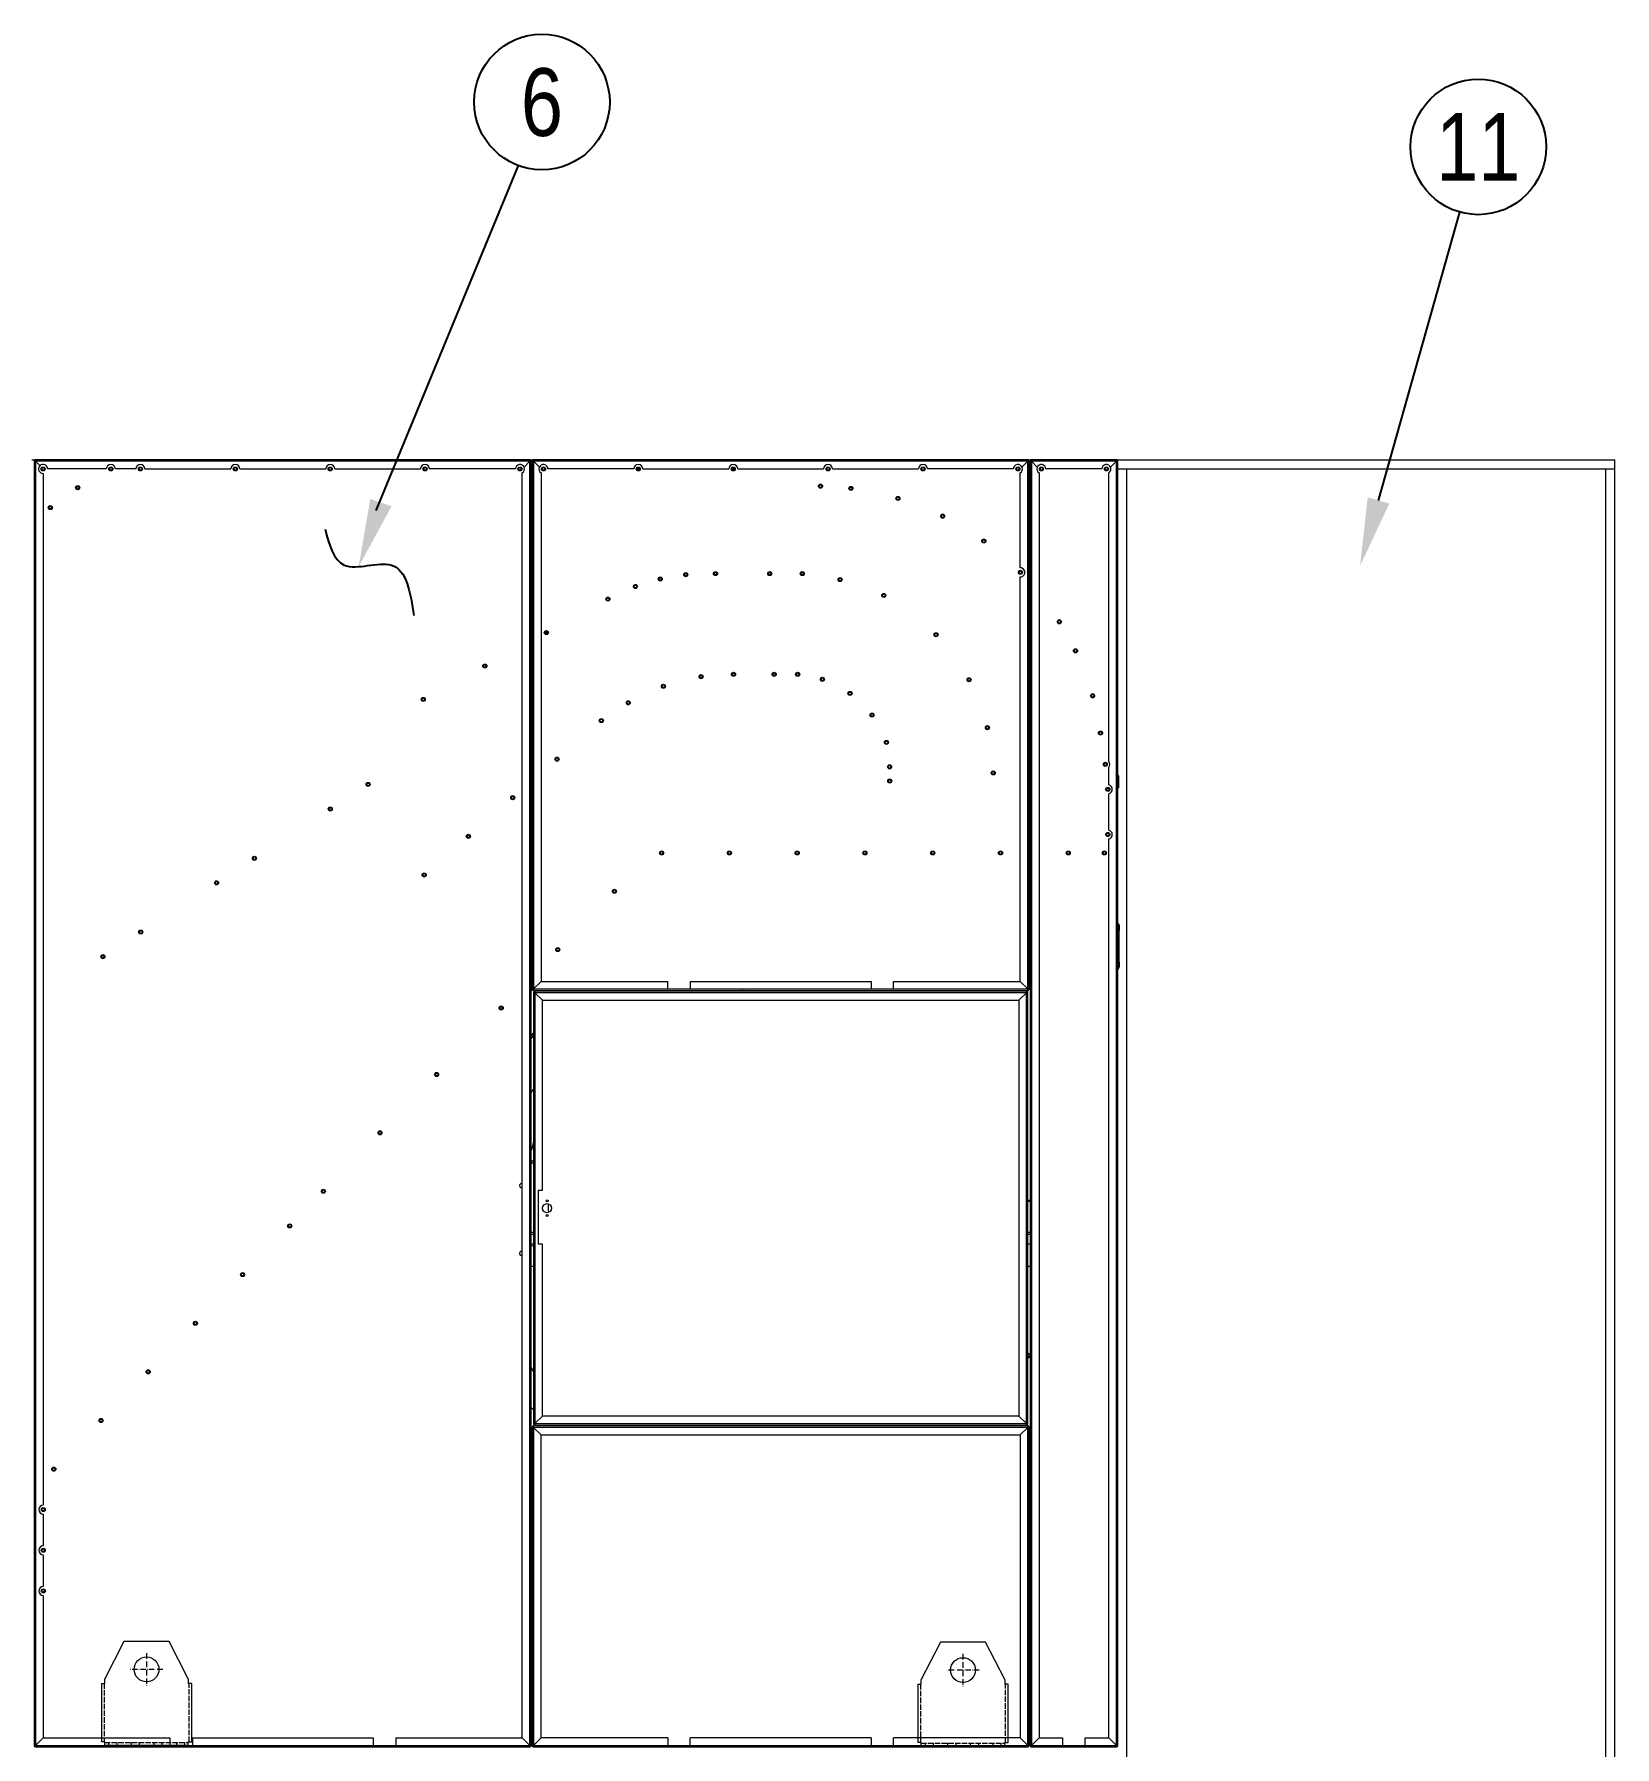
# Model space of a CAD drawing. Header units: millimetres. Extents: x -662372 to 32037, y -140374 to 23117.
# Drawn here: x 15325 to 18823, y 10057 to 13847 of the extents above; entities that cross this region are included whole.
import ezdxf
from ezdxf.enums import TextEntityAlignment as Align

# ---------------------------------------------------------------- set-up
doc = ezdxf.new("R2010")
doc.units = ezdxf.units.MM
doc.linetypes.add('DASHDOT', pattern=[18.5, 12, -3, 0.5, -3])
doc.linetypes.add('DASHED', pattern=[15, 12, -3])
doc.layers.add('냉각탑_dim', color=1, linetype='Continuous')
doc.layers.add('냉각탑_text', color=3, linetype='Continuous')
doc.styles.get("Standard").update_dxf_attribs({"font": 'arial.ttf'})

# ---------------------------------------------------------------- blocks, each defined once
blk = doc.blocks.new('457536')
at = {"color": 7, "lineweight": 5}
for p, q in [((114592.520962, 89152.297332), (114550.020962, 89069.297332)), ((114692.520962, 89152.297332), (114592.520962, 89152.297332)), ((114735.020962, 89069.297332), (114692.520962, 89152.297332)), ((114542.520962, 89059.297332), (114542.520962, 88929.797332)), ((114742.520962, 88929.797332), (114742.520962, 89059.297332)), ((114550.020962, 88922.297332), (114735.020962, 88922.297332))]:
    blk.add_line(p, q, dxfattribs=at)
at = {"color": 7, "linetype": 'DASHDOT', "lineweight": 5}
for p, q in [((114642.520962, 89126.047332), (114642.520962, 89054.547332)), ((114678.270962, 89090.297332), (114606.770962, 89090.297332))]:
    blk.add_line(p, q, dxfattribs=at)
at = {"color": 7, "lineweight": 5, "ltscale": 0.125}
for p, q in [((114550.020962, 89059.297332), (114550.020962, 89069.297332)), ((114735.020962, 89069.297332), (114735.020962, 89059.297332))]:
    blk.add_line(p, q, dxfattribs=at)
at = {"color": 7, "lineweight": 5, "ltscale": 0.09375}
for p, q in [((114542.520962, 89059.297332), (114550.020962, 89059.297332)), ((114742.520962, 89059.297332), (114735.020962, 89059.297332)), ((114550.020962, 88929.797332), (114542.520962, 88929.797332)), ((114550.020962, 88922.297332), (114550.020962, 88929.797332)), ((114735.020962, 88929.797332), (114742.520962, 88929.797332)), ((114735.020962, 88922.297332), (114735.020962, 88929.797332))]:
    blk.add_line(p, q, dxfattribs=at)
at = {"color": 7, "linetype": 'DASHED', "lineweight": 5}
for p, q in [((114548.520962, 89059.297332), (114548.520962, 88929.797332)), ((114736.520962, 88929.797332), (114736.520962, 89059.297332)), ((114550.020962, 88928.297332), (114735.020962, 88928.297332))]:
    blk.add_line(p, q, dxfattribs=at)
at = {"color": 7, "linetype": 'DASHED', "lineweight": 5, "ltscale": 0.075}
for p, q in [((114558.520962, 88928.297332), (114558.520962, 88922.297332)), ((114576.520962, 88928.297332), (114576.520962, 88922.297332)), ((114608.520962, 88928.297332), (114608.520962, 88922.297332)), ((114626.520962, 88928.297332), (114626.520962, 88922.297332)), ((114658.520962, 88928.297332), (114658.520962, 88922.297332)), ((114676.520962, 88928.297332), (114676.520962, 88922.297332)), ((114708.520962, 88928.297332), (114708.520962, 88922.297332)), ((114726.520962, 88928.297332), (114726.520962, 88922.297332))]:
    blk.add_line(p, q, dxfattribs=at)
at = {"color": 7, "lineweight": 5}
blk.add_circle((114642.520962, 89090.297332), 27.5, dxfattribs=at)
blk = doc.blocks.new('1')
at = {"color": 7, "lineweight": 20, "ltscale": 0.003944}
blk.add_line((15319, 12904.6), (15326.1, 12904.6), dxfattribs=at)
at = {"color": 7, "lineweight": 20, "ltscale": 0.000888889}
for p, q in [((15324.5, 12903), (15326.1, 12903)), ((15324.5, 12901.5), (15326.1, 12901.5)), ((15326.1, 12904.6), (15326.1, 12903)), ((15327.6, 12904.6), (15327.6, 12903)), ((16421.4, 12904.6), (16421.4, 12903)), ((16422.9, 12904.6), (16422.9, 12903)), ((16424.5, 12903), (16422.9, 12903)), ((16424.5, 12901.5), (16422.9, 12901.5)), ((16426.5, 12903), (16428.1, 12903)), ((16426.5, 12901.5), (16428.1, 12901.5)), ((16428.1, 12904.6), (16428.1, 12903)), ((16429.6, 12904.6), (16429.6, 12903)), ((17523.4, 12904.6), (17523.4, 12903)), ((17524.9, 12904.6), (17524.9, 12903)), ((17526.5, 12903), (17524.9, 12903)), ((17526.5, 12901.5), (17524.9, 12901.5)), ((17528.5, 12903), (17530.1, 12903)), ((17528.5, 12901.5), (17530.1, 12901.5)), ((17530.1, 12904.6), (17530.1, 12903)), ((17531.6, 12904.6), (17531.6, 12903)), ((17719.4, 12904.6), (17719.4, 12903)), ((17720.9, 12904.6), (17720.9, 12903)), ((17722.5, 12903), (17720.9, 12903)), ((17722.5, 12901.5), (17720.9, 12901.5)), ((17722.5, 12178.5), (17724.1, 12178.5)), ((16426.5, 11733.7), (16428.1, 11733.7)), ((16426.5, 11732.2), (16428.1, 11732.2)), ((16428.1, 11730.6), (16428.1, 11732.2)), ((16429.5, 11727), (16431.1, 11727)), ((16429.5, 11725.5), (16431.1, 11725.5)), ((16429.6, 11730.6), (16429.6, 11732.2)), ((16431.1, 11728.6), (16431.1, 11727)), ((16432.6, 11728.6), (16432.6, 11727)), ((17520.4, 11728.6), (17520.4, 11727)), ((17521.9, 11728.6), (17521.9, 11727)), ((17523.5, 11727), (17521.9, 11727)), ((17523.5, 11725.5), (17521.9, 11725.5)), ((17523.4, 11730.6), (17523.4, 11732.2)), ((17526.5, 11733.7), (17524.9, 11733.7)), ((17526.5, 11732.2), (17524.9, 11732.2)), ((17524.9, 11730.6), (17524.9, 11732.2)), ((16426.5, 10765), (16428.1, 10765)), ((16426.5, 10763.5), (16428.1, 10763.5)), ((16428.1, 10766.6), (16428.1, 10765)), ((16429.5, 10771.7), (16431.1, 10771.7)), ((16429.5, 10770.2), (16431.1, 10770.2)), ((16431.1, 10768.6), (16431.1, 10770.2)), ((16432.6, 10768.6), (16432.6, 10770.2)), ((17520.4, 10768.6), (17520.4, 10770.2)), ((17523.5, 10771.7), (17521.9, 10771.7)), ((17521.9, 10768.6), (17521.9, 10770.2)), ((17523.5, 10770.2), (17521.9, 10770.2)), ((17523.4, 10766.6), (17523.4, 10765)), ((17524.9, 10766.6), (17524.9, 10765)), ((17526.5, 10765), (17524.9, 10765)), ((17526.5, 10763.5), (17524.9, 10763.5)), ((15324.5, 10059.7), (15326.1, 10059.7)), ((15324.5, 10058.2), (15326.1, 10058.2)), ((15326.1, 10056.6), (15326.1, 10058.2)), ((15327.6, 10056.6), (15327.6, 10058.2)), ((16421.4, 10056.6), (16421.4, 10058.2)), ((16424.5, 10059.7), (16422.9, 10059.7)), ((16422.9, 10056.6), (16422.9, 10058.2)), ((16424.5, 10058.2), (16422.9, 10058.2)), ((16426.5, 10058.2), (16428.1, 10058.2)), ((16428.1, 10056.6), (16428.1, 10058.2)), ((17523.4, 10056.6), (17523.4, 10058.2)), ((17524.9, 10056.6), (17524.9, 10058.2)), ((17526.5, 10058.2), (17524.9, 10058.2)), ((17528.5, 10059.7), (17530.1, 10059.7)), ((17528.5, 10058.2), (17530.1, 10058.2)), ((17530.1, 10056.6), (17530.1, 10058.2)), ((17531.6, 10056.6), (17531.6, 10058.2)), ((17719.4, 10056.6), (17719.4, 10058.2)), ((17722.5, 10059.7), (17720.9, 10059.7)), ((17720.9, 10056.6), (17720.9, 10058.2)), ((17722.5, 10058.2), (17720.9, 10058.2))]:
    blk.add_line(p, q, dxfattribs=at)
at = {"color": 7, "lineweight": 20, "ltscale": 0.000833333}
for p, q in [((15324.5, 12903), (15324.5, 12901.5)), ((15327.6, 12904.6), (15326.1, 12904.6)), ((15326.1, 12901.5), (15326.1, 12903)), ((15326.1, 12903), (15327.6, 12903)), ((15327.6, 12901.5), (15326.1, 12901.5)), ((16422.9, 12904.6), (16421.4, 12904.6)), ((16421.4, 12901.5), (16421.4, 12903)), ((16421.4, 12903), (16422.9, 12903)), ((16421.4, 12901.5), (16422.9, 12901.5)), ((16422.9, 12903), (16422.9, 12901.5)), ((16424.5, 12901.5), (16424.5, 12903)), ((16426.5, 12903), (16426.5, 12901.5)), ((16429.6, 12904.6), (16428.1, 12904.6)), ((16428.1, 12903), (16429.6, 12903)), ((16428.1, 12901.5), (16428.1, 12903)), ((16429.6, 12901.5), (16428.1, 12901.5)), ((17524.9, 12904.6), (17523.4, 12904.6)), ((17523.4, 12901.5), (17523.4, 12903)), ((17523.4, 12903), (17524.9, 12903)), ((17523.4, 12901.5), (17524.9, 12901.5)), ((17523.4, 12901.5), (17524.9, 12901.5)), ((17524.9, 12903), (17524.9, 12901.5)), ((17526.5, 12901.5), (17526.5, 12903)), ((17528.5, 12903), (17528.5, 12901.5)), ((17531.6, 12904.6), (17530.1, 12904.6)), ((17530.1, 12901.5), (17530.1, 12903)), ((17530.1, 12903), (17531.6, 12903)), ((17531.6, 12901.5), (17530.1, 12901.5)), ((17530.1, 12901.5), (17531.6, 12901.5)), ((17720.9, 12904.6), (17719.4, 12904.6)), ((17719.4, 12901.5), (17719.4, 12903)), ((17719.4, 12903), (17720.9, 12903)), ((17719.4, 12901.5), (17720.9, 12901.5)), ((17720.9, 12903), (17720.9, 12901.5)), ((17722.5, 12901.5), (17722.5, 12903)), ((16426.5, 11733.7), (16426.5, 11732.2)), ((16428.1, 11732.2), (16428.1, 11733.7)), ((16429.6, 11732.2), (16428.1, 11732.2)), ((16428.1, 11730.6), (16429.6, 11730.6)), ((16429.5, 11727), (16429.5, 11725.5)), ((16432.6, 11728.6), (16431.1, 11728.6)), ((16431.1, 11727), (16432.6, 11727)), ((16431.1, 11725.5), (16431.1, 11727)), ((16432.6, 11725.5), (16431.1, 11725.5)), ((17521.9, 11728.6), (17520.4, 11728.6)), ((17520.4, 11727), (17521.9, 11727)), ((17520.4, 11725.5), (17520.4, 11727)), ((17520.4, 11725.5), (17521.9, 11725.5)), ((17521.9, 11727), (17521.9, 11725.5)), ((17523.4, 11733.7), (17523.4, 11732.2)), ((17524.9, 11732.2), (17523.4, 11732.2)), ((17523.4, 11730.6), (17524.9, 11730.6)), ((17523.5, 11725.5), (17523.5, 11727)), ((17524.9, 11733.7), (17524.9, 11732.2)), ((17526.5, 11732.2), (17526.5, 11733.7)), ((16426.5, 10765), (16426.5, 10763.5)), ((16429.6, 10766.6), (16428.1, 10766.6)), ((16428.1, 10763.5), (16428.1, 10765)), ((16428.1, 10765), (16429.6, 10765)), ((16429.5, 10771.7), (16429.5, 10770.2)), ((16431.1, 10770.2), (16431.1, 10771.7)), ((16432.6, 10770.2), (16431.1, 10770.2)), ((16431.1, 10768.6), (16432.6, 10768.6)), ((17520.4, 10771.7), (17520.4, 10770.2)), ((17521.9, 10770.2), (17520.4, 10770.2)), ((17520.4, 10768.6), (17521.9, 10768.6)), ((17521.9, 10771.7), (17521.9, 10770.2)), ((17524.9, 10766.6), (17523.4, 10766.6)), ((17523.4, 10765), (17524.9, 10765)), ((17523.5, 10770.2), (17523.5, 10771.7)), ((17524.9, 10765), (17524.9, 10763.5)), ((17526.5, 10763.5), (17526.5, 10765)), ((15324.5, 10059.7), (15324.5, 10058.2)), ((15326.1, 10058.2), (15326.1, 10059.7)), ((15327.6, 10058.2), (15326.1, 10058.2)), ((15326.1, 10056.6), (15327.6, 10056.6)), ((16421.4, 10059.7), (16421.4, 10058.2)), ((16422.9, 10058.2), (16421.4, 10058.2)), ((16421.4, 10056.6), (16422.9, 10056.6)), ((16422.9, 10059.7), (16422.9, 10058.2)), ((16424.5, 10058.2), (16424.5, 10059.7)), ((16426.5, 10059.7), (16426.5, 10058.2)), ((16428.1, 10058.2), (16428.1, 10059.7)), ((16429.6, 10058.2), (16428.1, 10058.2)), ((16428.1, 10056.6), (16429.6, 10056.6)), ((17524.9, 10058.2), (17523.4, 10058.2)), ((17523.4, 10056.6), (17524.9, 10056.6)), ((17524.9, 10059.7), (17524.9, 10058.2)), ((17526.5, 10058.2), (17526.5, 10059.7)), ((17528.5, 10059.7), (17528.5, 10058.2)), ((17530.1, 10058.2), (17530.1, 10059.7)), ((17531.6, 10058.2), (17530.1, 10058.2)), ((17530.1, 10056.6), (17531.6, 10056.6)), ((17719.4, 10059.7), (17719.4, 10058.2)), ((17720.9, 10058.2), (17719.4, 10058.2)), ((17719.4, 10056.6), (17720.9, 10056.6)), ((17720.9, 10059.7), (17720.9, 10058.2)), ((17722.5, 10058.2), (17722.5, 10059.7))]:
    blk.add_line(p, q, dxfattribs=at)
at = {"color": 7, "lineweight": 20}
for p, q in [((15324.5, 12901.5), (15324.5, 10059.7)), ((16421.4, 12904.6), (15327.6, 12904.6)), ((15327.6, 12901.5), (15327.6, 10059.7)), ((16421.4, 12901.5), (15327.6, 12901.5)), ((16421.4, 10059.7), (16421.4, 12901.5)), ((16424.5, 10059.7), (16424.5, 12901.5)), ((16426.5, 12901.5), (16426.5, 11733.7)), ((17523.4, 12904.6), (16429.6, 12904.6)), ((17523.4, 12901.5), (16429.6, 12901.5)), ((16429.6, 12901.5), (16429.6, 11733.7)), ((17523.4, 11733.7), (17523.4, 12901.5)), ((17526.5, 11733.7), (17526.5, 12901.5)), ((17528.5, 12901.5), (17528.5, 10059.7)), ((17531.6, 12901.5), (17531.6, 10059.7)), ((17719.4, 10059.7), (17719.4, 12901.5)), ((17722.5, 10059.7), (17722.5, 12901.5)), ((15344.5, 12874.7), (15344.5, 10591.6)), ((16404.5, 10076.6), (16404.5, 12876)), ((16446.5, 12876), (16446.5, 11750.6)), ((17548.5, 12876), (17548.5, 10076.6)), ((17742.5, 9924.6), (17742.5, 12884.6)), ((17702.5, 10076.6), (17702.5, 12065.7)), ((16429.5, 11725.5), (16429.5, 10771.7)), ((16429.6, 11730.6), (17523.4, 11730.6)), ((17520.4, 11728.6), (16432.6, 11728.6)), ((17520.4, 11725.5), (16432.6, 11725.5)), ((16432.6, 11725.5), (16432.6, 10771.7)), ((17520.4, 10771.7), (17520.4, 11725.5)), ((17523.5, 10771.7), (17523.5, 11725.5)), ((16449.5, 11708.6), (17503.5, 11708.6)), ((17503.5, 11708.6), (17503.5, 10788.6)), ((17523.4, 10766.6), (16429.6, 10766.6)), ((17523.4, 10763.5), (16429.6, 10763.5)), ((16432.6, 10771.7), (17520.4, 10771.7)), ((16432.6, 10768.6), (17520.4, 10768.6)), ((17503.5, 10788.6), (16449.5, 10788.6)), ((16446.5, 10746.6), (17506.5, 10746.6)), ((15327.6, 10056.6), (16421.4, 10056.6)), ((16429.6, 10056.6), (17523.4, 10056.6))]:
    blk.add_line(p, q, dxfattribs=at)
at = {"color": 7, "lineweight": 20, "ltscale": 0.000833349}
for p, q in [((15326.1, 12901.5), (15327.6, 12901.5)), ((16428.1, 12901.5), (16429.6, 12901.5))]:
    blk.add_line(p, q, dxfattribs=at)
at = {"color": 7, "lineweight": 20, "ltscale": 0.001722}
for p, q in [((15327.6, 12901.5), (15327.6, 12904.6)), ((16429.6, 12901.5), (16429.6, 12904.6)), ((17531.6, 12901.5), (17531.6, 12904.6)), ((16429.6, 11733.7), (16426.5, 11733.7)), ((16429.6, 11733.7), (16429.6, 11730.6)), ((16432.6, 11725.5), (16432.6, 11728.6)), ((17523.4, 11733.7), (17526.5, 11733.7)), ((16432.6, 10771.7), (16429.5, 10771.7)), ((16429.6, 10763.5), (16429.6, 10766.6)), ((16432.6, 10771.7), (16432.6, 10768.6)), ((17520.4, 10771.7), (17523.5, 10771.7)), ((15327.6, 10059.7), (15324.5, 10059.7)), ((15327.6, 10059.7), (15327.6, 10056.6)), ((16421.4, 10059.7), (16424.5, 10059.7)), ((16429.6, 10059.7), (16426.5, 10059.7)), ((16429.6, 10059.7), (16429.6, 10056.6)), ((17523.4, 10059.7), (17526.5, 10059.7)), ((17531.6, 10059.7), (17528.5, 10059.7)), ((17531.6, 10059.7), (17531.6, 10056.6)), ((17719.4, 10059.7), (17722.5, 10059.7))]:
    blk.add_line(p, q, dxfattribs=at)
at = {"color": 7, "lineweight": 20, "ltscale": 0.007529}
blk.add_line((15337.2, 12892), (15327.6, 12901.5), dxfattribs=at)
blk.add_line((15337.2, 12892), (15327.6, 12901.5), dxfattribs=at)
at = {"color": 7, "lineweight": 20, "ltscale": 0.010045}
for p, q in [((16408.6, 12888.8), (16421.4, 12901.5)), ((16408.6, 12888.8), (16421.4, 12901.5)), ((16442.4, 12888.8), (16429.6, 12901.5)), ((16442.4, 12888.8), (16429.6, 12901.5)), ((17510.6, 12888.8), (17523.4, 12901.5)), ((17510.6, 12888.8), (17523.4, 12901.5)), ((17544.4, 12888.8), (17531.6, 12901.5)), ((17544.4, 12888.8), (17531.6, 12901.5)), ((17706.6, 12888.8), (17719.4, 12901.5)), ((17706.6, 12888.8), (17719.4, 12901.5))]:
    blk.add_line(p, q, dxfattribs=at)
at = {"color": 7, "lineweight": 20, "ltscale": 0.000833318}
blk.add_line((16421.4, 12901.5), (16422.9, 12901.5), dxfattribs=at)
at = {"color": 7, "lineweight": 20, "ltscale": 0.002889}
for p, q in [((16422.9, 12904.6), (16428.1, 12904.6)), ((17524.9, 12904.6), (17530.1, 12904.6))]:
    blk.add_line(p, q, dxfattribs=at)
at = {"color": 7, "lineweight": 20, "ltscale": 0.001111}
for p, q in [((16424.5, 12901.5), (16426.5, 12901.5)), ((17526.5, 12901.5), (17528.5, 12901.5)), ((16426.5, 12867.7), (16424.5, 12867.7)), ((16426.5, 12864.6), (16424.5, 12864.6)), ((16424.5, 12860.1), (16426.5, 12860.1)), ((16424.5, 12859.5), (16426.5, 12859.5)), ((16424.5, 12857.9), (16426.5, 12857.9)), ((17528.5, 12867.7), (17526.5, 12867.7)), ((17528.5, 12864.6), (17526.5, 12864.6)), ((17526.5, 12105.8), (17528.5, 12105.8)), ((17526.5, 12058.9), (17528.5, 12058.9)), ((17528.5, 12057.4), (17526.5, 12057.4)), ((17528.5, 12055.8), (17526.5, 12055.8)), ((17528.5, 12055.8), (17526.5, 12055.8)), ((17528.5, 12052.7), (17526.5, 12052.7)), ((17528.5, 12016.9), (17526.5, 12016.9)), ((17528.5, 12013.8), (17526.5, 12013.8)), ((17528.5, 11899.8), (17526.5, 11899.8)), ((17526.5, 11887.9), (17528.5, 11887.9)), ((17526.5, 11886.4), (17528.5, 11886.4)), ((17526.5, 11884.8), (17528.5, 11884.8)), ((17528.5, 11883.2), (17526.5, 11883.2)), ((17526.5, 11878.2), (17528.5, 11878.2)), ((17528.5, 11877), (17526.5, 11877)), ((17725.8, 11863.2), (17723.8, 11863.2)), ((17725.8, 11862.4), (17723.8, 11862.4)), ((17723.8, 11793.2), (17725.8, 11793.2)), ((17528.5, 11777), (17526.5, 11777)), ((16812.3, 10766.6), (16812.3, 10768.6)), ((16817, 10766.6), (16817, 10768.6)), ((16832.3, 10768.6), (16832.3, 10766.6)), ((16892.3, 10766.6), (16892.3, 10768.6)), ((16907.6, 10768.6), (16907.6, 10766.6)), ((16912.3, 10768.6), (16912.3, 10766.6)), ((16424.5, 10735.6), (16426.5, 10735.6)), ((16424.5, 10361.2), (16426.5, 10361.2)), ((16424.5, 10356.5), (16426.5, 10356.5)), ((17528.5, 10364.4), (17526.5, 10364.4)), ((17528.5, 10362.8), (17526.5, 10362.8)), ((17526.5, 10361.2), (17528.5, 10361.2)), ((17526.5, 10356.5), (17528.5, 10356.5)), ((16424.5, 10341.2), (16426.5, 10341.2)), ((17526.5, 10341.2), (17528.5, 10341.2)), ((16426.5, 10251.2), (16424.5, 10251.2)), ((16426.5, 10235.9), (16424.5, 10235.9)), ((17528.5, 10251.2), (17526.5, 10251.2)), ((17528.5, 10235.9), (17526.5, 10235.9)), ((16426.5, 10231.2), (16424.5, 10231.2)), ((17528.5, 10231.2), (17526.5, 10231.2)), ((17528.5, 10231.2), (17526.5, 10231.2)), ((17528.5, 10226.2), (17526.5, 10226.2)), ((17526.5, 10216.2), (17528.5, 10216.2)), ((17526.5, 10211.2), (17528.5, 10211.2)), ((17528.5, 10076.2), (17526.5, 10076.2)), ((17528.5, 10071.2), (17526.5, 10071.2))]:
    blk.add_line(p, q, dxfattribs=at)
at = {"color": 7, "lineweight": 20, "ltscale": 0.002485}
blk.add_line((17079.5, 12882.4), (17079.5, 12886.9), dxfattribs=at)
at = {"color": 7, "lineweight": 20, "ltscale": 0.104333}
for p, q in [((17719.4, 12904.6), (17531.6, 12904.6)), ((17719.4, 12901.5), (17531.6, 12901.5)), ((17531.6, 10056.6), (17719.4, 10056.6))]:
    blk.add_line(p, q, dxfattribs=at)
at = {"lineweight": 20}
for p, q in [((17720.9, 12904.6), (17722.5, 12904.6)), ((17722.5, 12904.6), (18822.5, 12904.6)), ((17722.5, 12903), (17722.5, 12904.6)), ((18822.5, 9904.6), (18822.5, 12904.6)), ((17722.5, 12884.6), (18822.5, 12884.6)), ((18802.5, 9924.6), (18802.5, 12884.6))]:
    blk.add_line(p, q, dxfattribs=at)
at = {"color": 7, "lineweight": 20, "ltscale": 0.072222}
blk.add_line((15484, 12884.6), (15354, 12884.6), dxfattribs=at)
at = {"color": 7, "lineweight": 20, "ltscale": 0.025278}
blk.add_line((15549.5, 12884.6), (15504, 12884.6), dxfattribs=at)
at = {"color": 7, "lineweight": 20, "ltscale": 0.105556}
for p, q in [((15569.5, 12884.6), (15759.5, 12884.6)), ((15779.5, 12884.6), (15969.5, 12884.6)), ((15989.5, 12884.6), (16179.5, 12884.6)), ((16389.5, 12884.6), (16199.5, 12884.6)), ((16651.5, 12884.6), (16461.5, 12884.6)), ((16671.5, 12884.6), (16861.5, 12884.6)), ((16881.5, 12884.6), (17071.5, 12884.6)), ((17091.5, 12884.6), (17281.5, 12884.6)), ((17491.5, 12884.6), (17301.5, 12884.6))]:
    blk.add_line(p, q, dxfattribs=at)
at = {"color": 7, "lineweight": 20, "ltscale": 0.00315}
for p, q in [((16658.7, 12885.6), (16664.3, 12885.6)), ((16868.7, 12885.6), (16874.3, 12885.6))]:
    blk.add_line(p, q, dxfattribs=at)
at = {"color": 7, "lineweight": 20, "ltscale": 0.003136}
for p, q in [((16658.7, 12883.6), (16664.3, 12883.6)), ((16868.7, 12883.6), (16874.3, 12883.6))]:
    blk.add_line(p, q, dxfattribs=at)
at = {"color": 7, "lineweight": 20, "ltscale": 0.001812}
for p, q in [((16659.9, 12882.1), (16663.1, 12882.1)), ((16869.9, 12882.1), (16873.1, 12882.1))]:
    blk.add_line(p, q, dxfattribs=at)
at = {"color": 7, "lineweight": 20, "ltscale": 0.11685}
blk.add_line((17506.5, 12665.7), (17506.5, 12876), dxfattribs=at)
at = {"color": 7, "lineweight": 20, "ltscale": 0.068889}
blk.add_line((17687.5, 12884.6), (17563.5, 12884.6), dxfattribs=at)
at = {"color": 7, "lineweight": 20, "ltscale": 0.354778}
blk.add_line((17702.5, 12237.4), (17702.5, 12876), dxfattribs=at)
at = {"color": 7, "lineweight": 20, "ltscale": 0.00282}
for p, q in [((15421.7, 12846), (15417.6, 12843)), ((15361, 12801.9), (15356.9, 12798.9))]:
    blk.add_line(p, q, dxfattribs=at)
at = {"color": 7, "lineweight": 20, "ltscale": 0.001525}
for p, q in [((17528.5, 12662.9), (17526.5, 12664.8)), ((17528.5, 12658.6), (17526.5, 12660.5)), ((17528.5, 12608), (17526.5, 12609.9))]:
    blk.add_line(p, q, dxfattribs=at)
at = {"color": 7, "lineweight": 20, "ltscale": 0.497241}
blk.add_line((17506.5, 11750.6), (17506.5, 12645.7), dxfattribs=at)
at = {"color": 7, "lineweight": 20, "ltscale": 0.001265}
for p, q in [((16424.5, 12527.1), (16426.5, 12528.2)), ((16424.5, 12523.6), (16426.5, 12524.7)), ((16424.5, 12481.6), (16426.5, 12482.7))]:
    blk.add_line(p, q, dxfattribs=at)
at = {"color": 7, "lineweight": 20, "ltscale": 0.003257}
blk.add_line((16457.3, 12525.5), (16457.3, 12519.6), dxfattribs=at)
at = {"color": 7, "lineweight": 20, "ltscale": 0.001473}
for p, q in [((16426.5, 12220.9), (16424.5, 12219.1)), ((16426.5, 12216.7), (16424.5, 12215)), ((16426.5, 12167.8), (16424.5, 12166.1))]:
    blk.add_line(p, q, dxfattribs=at)
at = {"color": 7, "lineweight": 20, "ltscale": 0.021651}
blk.add_line((17702.5, 12185.3), (17702.5, 12224.3), dxfattribs=at)
at = {"color": 7, "lineweight": 20, "ltscale": 0.014944}
blk.add_line((17724.1, 12205.4), (17724.1, 12178.5), dxfattribs=at)
at = {"color": 7, "lineweight": 20, "ltscale": 0.044669}
blk.add_line((17702.5, 12085.3), (17702.5, 12165.7), dxfattribs=at)
at = {"color": 7, "lineweight": 20, "ltscale": 0.006389}
for p, q in [((17723.8, 11874.7), (17723.8, 11863.2)), ((17725.8, 11874.7), (17725.8, 11863.2)), ((17723.8, 11793.2), (17723.8, 11781.7)), ((17725.8, 11793.2), (17725.8, 11781.7))]:
    blk.add_line(p, q, dxfattribs=at)
at = {"color": 7, "lineweight": 20, "ltscale": 0.000722222}
blk.add_line((17722.5, 11862.4), (17723.8, 11862.4), dxfattribs=at)
at = {"color": 7, "lineweight": 20, "ltscale": 0.001833}
for p, q in [((17725.8, 11862.4), (17722.5, 11862.4)), ((17725.8, 11794), (17722.5, 11794))]:
    blk.add_line(p, q, dxfattribs=at)
at = {"color": 7, "lineweight": 20, "ltscale": 0.002333}
for p, q in [((17725.8, 11858.2), (17725.8, 11862.4)), ((17725.8, 11794), (17725.8, 11798.2))]:
    blk.add_line(p, q, dxfattribs=at)
at = {"color": 7, "lineweight": 20, "ltscale": 0.038}
blk.add_line((17725.8, 11794), (17725.8, 11862.4), dxfattribs=at)
at = {"color": 7, "lineweight": 20, "ltscale": 0.005556}
for p, q in [((17725.8, 11848.2), (17725.8, 11858.2)), ((17725.8, 11838.2), (17725.8, 11848.2)), ((17725.8, 11828.2), (17725.8, 11838.2)), ((17725.8, 11818.2), (17725.8, 11828.2)), ((17725.8, 11808.2), (17725.8, 11818.2)), ((17725.8, 11798.2), (17725.8, 11808.2)), ((16439.5, 11288.6), (16449.5, 11288.6)), ((16449.5, 11168.6), (16439.5, 11168.6)), ((16424.5, 10895.2), (16429.5, 10886.5)), ((16424.5, 10895.2), (16429.5, 10886.5))]:
    blk.add_line(p, q, dxfattribs=at)
at = {"color": 7, "lineweight": 20, "ltscale": 0.001596}
for p, q in [((16426.5, 11792.5), (16424.5, 11790.5)), ((16426.5, 11787.5), (16424.5, 11785.4)), ((16426.5, 11737.2), (16424.5, 11735.2))]:
    blk.add_line(p, q, dxfattribs=at)
at = {"color": 7, "lineweight": 20, "ltscale": 0.013278}
for p, q in [((16446.5, 11750.6), (16429.6, 11733.7)), ((16429.6, 11733.7), (16446.5, 11750.6)), ((17506.5, 11750.6), (17523.4, 11733.7)), ((17523.4, 11733.7), (17506.5, 11750.6)), ((16432.6, 11725.5), (16449.5, 11708.6)), ((16449.5, 11708.6), (16432.6, 11725.5)), ((17503.5, 11708.6), (17520.4, 11725.5)), ((17520.4, 11725.5), (17503.5, 11708.6)), ((16446.5, 10746.6), (16429.6, 10763.5)), ((16429.6, 10763.5), (16446.5, 10746.6)), ((16449.5, 10788.6), (16432.6, 10771.7)), ((16432.6, 10771.7), (16449.5, 10788.6)), ((17520.4, 10771.7), (17503.5, 10788.6)), ((17503.5, 10788.6), (17520.4, 10771.7)), ((17523.4, 10763.5), (17506.5, 10746.6)), ((17506.5, 10746.6), (17523.4, 10763.5)), ((15327.6, 10059.7), (15344.5, 10076.6)), ((15344.5, 10076.6), (15327.6, 10059.7)), ((16421.4, 10059.7), (16404.5, 10076.6)), ((16404.5, 10076.6), (16421.4, 10059.7)), ((16446.5, 10076.6), (16429.6, 10059.7)), ((16429.6, 10059.7), (16446.5, 10076.6)), ((17523.4, 10059.7), (17506.5, 10076.6)), ((17506.5, 10076.6), (17523.4, 10059.7)), ((17531.6, 10059.7), (17548.5, 10076.6)), ((17548.5, 10076.6), (17531.6, 10059.7)), ((17719.4, 10059.7), (17702.5, 10076.6)), ((17702.5, 10076.6), (17719.4, 10059.7))]:
    blk.add_line(p, q, dxfattribs=at)
at = {"color": 7, "lineweight": 20, "ltscale": 0.155556}
for p, q in [((16446.5, 11750.6), (16726.5, 11750.6)), ((17226.5, 11750.6), (17506.5, 11750.6)), ((15344.5, 10076.6), (15624.5, 10076.6)), ((16124.5, 10076.6), (16404.5, 10076.6)), ((16726.5, 10076.6), (16446.5, 10076.6)), ((17506.5, 10076.6), (17226.5, 10076.6))]:
    blk.add_line(p, q, dxfattribs=at)
at = {"color": 7, "lineweight": 20, "ltscale": 0.009389}
for p, q in [((16726.5, 11733.7), (16726.5, 11750.6)), ((16776.5, 11750.6), (16776.5, 11733.7)), ((17176.5, 11750.6), (17176.5, 11733.7)), ((17226.5, 11733.7), (17226.5, 11750.6)), ((15624.5, 10076.6), (15624.5, 10059.7)), ((15674.5, 10076.6), (15674.5, 10059.7)), ((16074.5, 10076.6), (16074.5, 10059.7)), ((16124.5, 10076.6), (16124.5, 10059.7)), ((16726.5, 10076.6), (16726.5, 10059.7)), ((16776.5, 10059.7), (16776.5, 10076.6)), ((17176.5, 10076.6), (17176.5, 10059.7)), ((17226.5, 10059.7), (17226.5, 10076.6)), ((17600.5, 10076.6), (17600.5, 10059.7)), ((17650.5, 10059.7), (17650.5, 10076.6))]:
    blk.add_line(p, q, dxfattribs=at)
at = {"color": 7, "lineweight": 20, "ltscale": 0.222222}
for p, q in [((16776.5, 11750.6), (17176.5, 11750.6)), ((16776.5, 11733.7), (17176.5, 11733.7)), ((15674.5, 10076.6), (16074.5, 10076.6)), ((15674.5, 10059.7), (16074.5, 10059.7)), ((17176.5, 10076.6), (16776.5, 10076.6)), ((16776.5, 10059.7), (17176.5, 10059.7))]:
    blk.add_line(p, q, dxfattribs=at)
at = {"color": 7, "lineweight": 20, "ltscale": 0.001632}
blk.add_line((16426.5, 11732.2), (16424.5, 11730.1), dxfattribs=at)
at = {"color": 7, "lineweight": 20, "ltscale": 0.164944}
for p, q in [((16429.6, 11733.7), (16726.5, 11733.7)), ((17226.5, 11733.7), (17523.4, 11733.7)), ((15327.6, 10059.7), (15624.5, 10059.7)), ((16124.5, 10059.7), (16421.4, 10059.7)), ((16429.6, 10059.7), (16726.5, 10059.7)), ((17226.5, 10059.7), (17523.4, 10059.7))]:
    blk.add_line(p, q, dxfattribs=at)
at = {"color": 7, "lineweight": 20, "ltscale": 0.00139}
for p, q in [((16499.2, 11728.6), (16500.7, 11730.6)), ((16503.6, 11728.6), (16505.1, 11730.6)), ((16593, 11728.6), (16594.5, 11730.6)), ((16593, 11728.6), (16594.5, 11730.6))]:
    blk.add_line(p, q, dxfattribs=at)
at = {"color": 7, "lineweight": 20, "ltscale": 0.027778}
for p, q in [((16726.5, 11733.7), (16776.5, 11733.7)), ((16726.5, 11733.7), (16776.5, 11733.7)), ((17176.5, 11733.7), (17226.5, 11733.7)), ((17176.5, 11733.7), (17226.5, 11733.7)), ((15624.5, 10059.7), (15674.5, 10059.7)), ((15624.5, 10059.7), (15674.5, 10059.7)), ((16074.5, 10059.7), (16124.5, 10059.7)), ((16726.5, 10059.7), (16776.5, 10059.7)), ((16726.5, 10059.7), (16776.5, 10059.7)), ((17176.5, 10059.7), (17226.5, 10059.7)), ((17176.5, 10059.7), (17226.5, 10059.7)), ((17600.5, 10059.7), (17650.5, 10059.7))]:
    blk.add_line(p, q, dxfattribs=at)
at = {"color": 7, "lineweight": 20, "ltscale": 0.233333}
blk.add_line((16449.5, 11288.6), (16449.5, 11708.6), dxfattribs=at)
at = {"color": 7, "lineweight": 20, "ltscale": 0.004623}
for p, q in [((16424.5, 11629.3), (16429.5, 11636)), ((16424.5, 11623.5), (16429.5, 11630.1)), ((16424.5, 11504.5), (16429.5, 11511.1)), ((16424.5, 11504.5), (16429.5, 11511.1))]:
    blk.add_line(p, q, dxfattribs=at)
at = {"color": 7, "lineweight": 20, "ltscale": 0.066667}
blk.add_line((16439.5, 11288.6), (16439.5, 11168.6), dxfattribs=at)
at = {"color": 7, "lineweight": 20, "ltscale": 0.002778}
for p, q in [((17523.5, 11266.4), (17528.5, 11266.4)), ((17528.5, 11264.8), (17523.5, 11264.8)), ((17523.5, 11264.8), (17528.5, 11264.8)), ((17528.5, 11263.2), (17523.5, 11263.2)), ((16429.5, 11194.7), (16424.5, 11194.7)), ((16429.5, 11190), (16424.5, 11190)), ((17528.5, 11194.7), (17523.5, 11194.7)), ((17528.5, 11190), (17523.5, 11190)), ((16424.5, 11169.7), (16429.5, 11169.7)), ((17523.5, 11169.7), (17528.5, 11169.7)), ((16429.5, 11119.7), (16424.5, 11119.7)), ((17528.5, 11119.7), (17523.5, 11119.7))]:
    blk.add_line(p, q, dxfattribs=at)
at = {"color": 7, "lineweight": 20, "ltscale": 0.211111}
blk.add_line((16449.5, 10788.6), (16449.5, 11168.6), dxfattribs=at)
at = {"color": 7, "lineweight": 20, "ltscale": 0.003928}
blk.add_line((16429.5, 10802.5), (16424.5, 10807.5), dxfattribs=at)
at = {"color": 7, "lineweight": 20, "ltscale": 0.391}
for p, q in [((16426.5, 10763.5), (16426.5, 10059.7)), ((16429.6, 10763.5), (16429.6, 10059.7)), ((17523.4, 10059.7), (17523.4, 10763.5)), ((17526.5, 10059.7), (17526.5, 10763.5))]:
    blk.add_line(p, q, dxfattribs=at)
at = {"color": 7, "lineweight": 20, "ltscale": 0.000251392}
for p, q in [((16429.6, 10766.6), (16429.6, 10766.2)), ((16426.5, 10059.7), (16427, 10059.7)), ((16429.6, 10056.6), (16429.6, 10057.1)), ((17526.5, 10059.7), (17526, 10059.7))]:
    blk.add_line(p, q, dxfattribs=at)
at = {"color": 7, "lineweight": 20, "ltscale": 0.001571}
blk.add_line((16465.3, 10766.6), (16463.3, 10768.6), dxfattribs=at)
at = {"color": 7, "lineweight": 20, "ltscale": 0.002222}
blk.add_line((16497.1, 10768.6), (16493.6, 10766.6), dxfattribs=at)
blk.add_line((16497.1, 10768.6), (16493.6, 10766.6), dxfattribs=at)
at = {"color": 7, "lineweight": 20, "ltscale": 0.001283}
blk.add_line((16497.6, 10768.6), (16498.7, 10766.6), dxfattribs=at)
blk.add_line((16497.6, 10768.6), (16498.7, 10766.6), dxfattribs=at)
at = {"color": 7, "lineweight": 20, "ltscale": 0.372222}
for p, q in [((16446.5, 10076.6), (16446.5, 10746.6)), ((17506.5, 10746.6), (17506.5, 10076.6))]:
    blk.add_line(p, q, dxfattribs=at)
at = {"color": 7, "lineweight": 20, "ltscale": 0.038889}
for p, q in [((15344.5, 10571.6), (15344.5, 10501.6)), ((15344.5, 10481.6), (15344.5, 10411.6))]:
    blk.add_line(p, q, dxfattribs=at)
at = {"color": 7, "lineweight": 20, "ltscale": 0.174969}
blk.add_line((15344.5, 10391.6), (15344.5, 10076.6), dxfattribs=at)
at = {"color": 7, "lineweight": 20, "ltscale": 0.038278}
for p, q in [((17531.6, 10059.7), (17600.5, 10059.7)), ((17650.5, 10059.7), (17719.4, 10059.7))]:
    blk.add_line(p, q, dxfattribs=at)
at = {"color": 7, "lineweight": 20, "ltscale": 0.028889}
for p, q in [((17548.5, 10076.6), (17600.5, 10076.6)), ((17650.5, 10076.6), (17702.5, 10076.6))]:
    blk.add_line(p, q, dxfattribs=at)
at = {"color": 7, "lineweight": 20}
for centre, radius in [((15344, 12884.6), 4.5), ((15344, 12884.6), 3), ((15494, 12884.6), 4.5), ((15494, 12884.6), 3), ((15559.5, 12884.6), 4.5), ((15559.5, 12884.6), 3), ((15769.5, 12884.6), 4.5), ((15769.5, 12884.6), 3), ((15979.5, 12884.6), 4.5), ((15979.5, 12884.6), 3), ((16189.5, 12884.6), 4.5), ((16189.5, 12884.6), 3), ((16399.5, 12884.6), 4.5), ((16399.5, 12884.6), 3), ((16451.5, 12884.6), 4.5), ((16451.5, 12884.6), 3), ((16661.5, 12884.6), 4.5), ((16661.5, 12884.6), 3), ((16871.5, 12884.6), 4.5), ((16871.5, 12884.6), 3), ((17081.5, 12884.6), 4.5), ((17081.5, 12884.6), 3), ((17291.5, 12884.6), 4.5), ((17291.5, 12884.6), 3), ((17501.5, 12884.6), 4.5), ((17501.5, 12884.6), 3), ((17553.5, 12884.6), 4.5), ((17553.5, 12884.6), 3), ((17697.5, 12884.6), 4.5), ((17697.5, 12884.6), 3), ((17064.7, 12846.5), 4.5), ((17064.7, 12846.5), 3), ((15420.6, 12843.2), 4.5), ((15420.6, 12843.2), 3), ((17131.9, 12841.6), 4.5), ((17131.9, 12841.6), 3), ((17236, 12819.3), 4.5), ((17236, 12819.3), 3), ((15359.9, 12799.1), 4.5), ((15359.9, 12799.1), 3), ((17335, 12780.1), 4.5), ((17335, 12780.1), 3), ((17426.2, 12725), 4.5), ((17426.2, 12725), 3), ((17507, 12655.7), 4.5), ((17507, 12655.7), 3), ((16655.1, 12624.4), 4.5), ((16655.1, 12624.4), 3), ((16709.9, 12641), 4.5), ((16709.9, 12641), 3), ((16766.5, 12650.6), 4.5), ((16766.5, 12650.6), 3), ((16832.3, 12652.9), 4.5), ((16832.3, 12652.9), 3), ((16952.3, 12652.9), 4.5), ((16952.3, 12652.9), 3), ((17024.3, 12652.9), 4.5), ((17024.3, 12652.9), 3), ((17108, 12639.8), 4.5), ((17108, 12639.8), 3), ((16594.1, 12596.5), 4.5), ((16594.1, 12596.5), 3), ((17204.7, 12604.6), 4.5), ((17204.7, 12604.6), 3), ((17593.2, 12546.2), 4.5), ((17593.2, 12546.2), 3), ((16457.9, 12522.5), 4.5), ((16457.9, 12522.5), 3), ((17320.3, 12517.6), 4.5), ((17320.3, 12517.6), 3), ((17629, 12482), 4.5), ((17629, 12482), 3), ((16321.7, 12448.5), 4.5), ((16321.7, 12448.5), 3), ((16872.1, 12430.1), 4.5), ((16872.1, 12430.1), 3), ((16962.1, 12430.1), 4.5), ((16962.1, 12430.1), 3), ((17014.1, 12430.1), 4.5), ((17014.1, 12430.1), 3), ((16717, 12403.6), 4.5), ((16717, 12403.6), 3), ((16800.4, 12424.9), 4.5), ((16800.4, 12424.9), 3), ((17068.9, 12418.9), 4.5), ((17068.9, 12418.9), 3), ((17393.4, 12418), 4.5), ((17393.4, 12418), 3), ((16185.5, 12374.5), 4.5), ((16185.5, 12374.5), 3), ((16639.1, 12367), 4.5), ((16639.1, 12367), 3), ((17129.9, 12387.8), 4.5), ((17129.9, 12387.8), 3), ((17666.8, 12382.5), 4.5), ((17666.8, 12382.5), 3), ((16579.6, 12327.6), 4.5), ((16579.6, 12327.6), 3), ((17178.7, 12339.8), 4.5), ((17178.7, 12339.8), 3), ((17210.6, 12279.4), 4.5), ((17210.6, 12279.4), 3), ((17434, 12312), 4.5), ((17434, 12312), 3), ((17684.3, 12300), 4.5), ((17684.3, 12300), 3), ((16481.5, 12242.3), 4.5), ((16481.5, 12242.3), 3), ((17217.6, 12225.3), 4.5), ((17217.6, 12225.3), 3), ((17446.9, 12211.8), 4.5), ((17446.9, 12211.8), 3), ((17694.9, 12230.8), 4.5), ((17694.9, 12230.8), 3), ((16063.4, 12186.4), 4.5), ((16063.4, 12186.4), 3), ((17217.9, 12193.8), 4.5), ((17217.9, 12193.8), 3), ((17700.5, 12175.5), 4.5), ((17700.5, 12175.5), 3), ((15979.6, 12132), 4.5), ((15979.6, 12132), 3), ((16383.5, 12156.9), 4.5), ((16383.5, 12156.9), 3), ((16285.5, 12071.5), 4.5), ((16285.5, 12071.5), 3), ((17700.5, 12075.5), 4.5), ((17700.5, 12075.5), 3), ((15811.8, 12023), 4.5), ((15811.8, 12023), 3), ((16713, 12034.8), 4.5), ((16713, 12034.8), 3), ((16863, 12034.8), 4.5), ((16863, 12034.8), 3), ((17013, 12034.8), 4.5), ((17013, 12034.8), 3), ((17163, 12034.8), 4.5), ((17163, 12034.8), 3), ((17313, 12034.8), 4.5), ((17313, 12034.8), 3), ((17463, 12034.8), 4.5), ((17463, 12034.8), 3), ((17613, 12034.8), 4.5), ((17613, 12034.8), 3), ((17693, 12034.8), 4.5), ((17693, 12034.8), 3), ((16187.4, 11986.2), 4.5), ((16187.4, 11986.1), 3), ((15728, 11968.6), 4.5), ((15728, 11968.6), 3), ((16608.6, 11950), 4.5), ((16608.6, 11950), 3), ((15560.2, 11859.6), 4.5), ((15560.2, 11859.6), 3), ((16483.2, 11820.8), 4.5), ((15476.4, 11805.2), 4.5), ((15476.4, 11805.2), 3), ((16483.2, 11820.8), 3), ((16357.9, 11691.6), 4.5), ((16357.9, 11691.6), 3), ((16215.2, 11544.5), 4.5), ((16215.2, 11544.5), 3), ((16089.8, 11415.3), 4.5), ((16089.8, 11415.3), 3), ((15964.5, 11286.1), 4.5), ((15964.5, 11286.1), 3), ((16459.5, 11248.6), 10), ((16459.5, 11264.8), 2.25), ((16459.5, 11232.4), 2.25), ((15890, 11209.3), 4.5), ((15890, 11209.3), 3), ((15785.6, 11101.6), 4.5), ((15785.6, 11101.6), 3), ((15681.1, 10993.9), 4.5), ((15681.1, 10993.9), 3), ((15576.7, 10886.3), 4.5), ((15576.7, 10886.3), 3), ((15472.3, 10778.6), 4.5), ((15472.3, 10778.6), 3), ((15367.8, 10670.9), 4.5), ((15367.8, 10670.9), 3), ((15344.5, 10581.6), 4.5), ((15344.5, 10581.6), 3), ((15344.5, 10491.6), 4.5), ((15344.5, 10491.6), 3), ((15344.5, 10401.6), 4.5), ((15344.5, 10401.6), 3)]:
    blk.add_circle(centre, radius, dxfattribs=at)
for centre, radius, start, end in [((15344, 12884.6), 10, 0, 272.8656), ((15494, 12884.6), 10, 0, 180), ((15513.4, 12901.5), 3.1, 89.7397, 90), ((15523.6, 12901.5), 3.1, 90, 90.2603), ((15559.5, 12884.6), 10, 360, 180), ((15769.5, 12884.6), 10, 360, 180), ((15979.5, 12884.6), 10, 360, 180), ((16189.5, 12884.6), 10, 0, 180), ((16399.5, 12884.6), 10, 300, 180), ((16451.5, 12884.6), 10, 0, 239.9997), ((16617.4, 12901.5), 3.1, 89.7397, 90), ((16625.6, 12901.5), 3.1, 90, 90.2603), ((16661.5, 12884.6), 10, 0, 180), ((16871.5, 12884.6), 10, 360, 180), ((17081.5, 12884.6), 10, 360, 180), ((17291.5, 12884.6), 10, 360, 180), ((17501.5, 12884.6), 10, 300.0003, 180), ((17553.5, 12884.6), 10, 0, 240), ((17697.5, 12884.6), 10, 300, 180), ((17719.4, 12901.5), 3.1, 89.7307, 90), ((17719.4, 12901.5), 1.5, 360, 89.6129), ((17719.4, 12901.5), 3.1, 28.9378, 61.0622), ((17719.4, 12901.5), 3.1, 360, 0.2618), ((17507, 12655.7), 10, 267.1352, 92.8648), ((17057, 12205.8), 660.3, 44.432, 44.6794), ((17694.9, 12230.8), 10, 319.1416, 40.8584), ((17721, 12205.4), 3.1, 0, 61.0615), ((17700.5, 12175.5), 10, 281.5372, 78.4628), ((17700.5, 12075.5), 10, 281.5372, 78.4628), ((17719.4, 12013.8), 3.1, 359.7467, 0), ((17722.3, 11874.7), 3.5, 0, 86.7271), ((17722.3, 11874.7), 1.5, 0, 82.3445), ((17722.3, 11781.7), 1.5, 277.6555, 0), ((17722.3, 11781.7), 3.5, 273.2729, 0), ((16778.2, 11731.5), 4.5, 190.7006, 219.059), ((16778.2, 11731.5), 3, 196.1717, 250.9411), ((16778.2, 11731.5), 3, 289.0589, 343.8283), ((16778.2, 11731.5), 4.5, 320.941, 349.2994), ((16894, 11727.3), 4.5, 131.1148, 162.0041), ((16894, 11727.3), 3, 27.6081, 152.3919), ((16894, 11727.3), 4.5, 17.9959, 48.8852), ((16868.8, 11264.8), 458, 163.571, 165.9508), ((16427.1, 11350.7), 2.5, 13.3914, 346.6086), ((16402.9, 11298.6), 4.5, 69.1729, 290.8271), ((16868.8, 11264.8), 407.2, 179.8866, 180.1134), ((16868.8, 11264.8), 407.2, 180.9054, 183.6278), ((16402.9, 11148.6), 4.5, 69.1729, 290.8271), ((16427.8, 11175.5), 10, 250.5261, 279.5915), ((17524.4, 10922.2), 4.5, 25.0674, 101.8471), ((17524.4, 10922.2), 3, 252.0641, 107.9358), ((17524.4, 10922.2), 4.5, 258.1529, 334.9326), ((16482.3, 10771.7), 10, 197.7541, 210.3255), ((16483.3, 10771.7), 4.5, 222.6586, 317.3414), ((15344.5, 10581.6), 10, 90, 270), ((15344.5, 10491.6), 10, 90, 270), ((15344.5, 10401.6), 10, 90, 270)]:
    blk.add_arc(centre, radius, start, end, dxfattribs=at)
at = {"layer": '냉각탑_dim', "lineweight": -3}
blk.add_spline([(15968.2, 12751.5), (16010.5, 12671.9), (16115.1, 12671.9), (16164.9, 12559.9)], degree=3, dxfattribs=at)
for points in [[(16115.4, 12801.9), (16042.5, 12668.4), (16068.2, 12818.3)], [(18323.7, 12808.1), (18258.9, 12670.5), (18275.6, 12821.7)]]:
    blk.add_solid(points, dxfattribs=at)
at = {"color": 0, "lineweight": 20}
for p in [(-99069.5, -78862.5), (-97262.5, -78864)]:
    blk.add_blockref('457536', p, dxfattribs=at)

msp = doc.modelspace()

# ---------------------------------------------------------------- linework, layer by layer
at = {"layer": '냉각탑_dim', "linetype": 'ByBlock', "lineweight": -3}
for points in [[(16081, 12792.3), (16395.9, 13556)], [(18299.7, 12814.9), (18479.8, 13453)]]:
    msp.add_lwpolyline(points, dxfattribs=at)
for centre in [(16448.1, 13696.6), (18520.5, 13597.3)]:
    msp.add_circle(centre, 150, dxfattribs=at)

# ---------------------------------------------------------------- block references
msp.add_blockref('1', (0, 0))

# ---------------------------------------------------------------- texts
at = {"layer": '냉각탑_text', "width": 0.8}
for s, p in [('6', (16448.1, 13696.6)), ('11', (18520.5, 13597.3))]:
    msp.add_text(s, height=150, dxfattribs=at).set_placement(p, align=Align.MIDDLE_CENTER)

doc.saveas('drawing.dxf')
